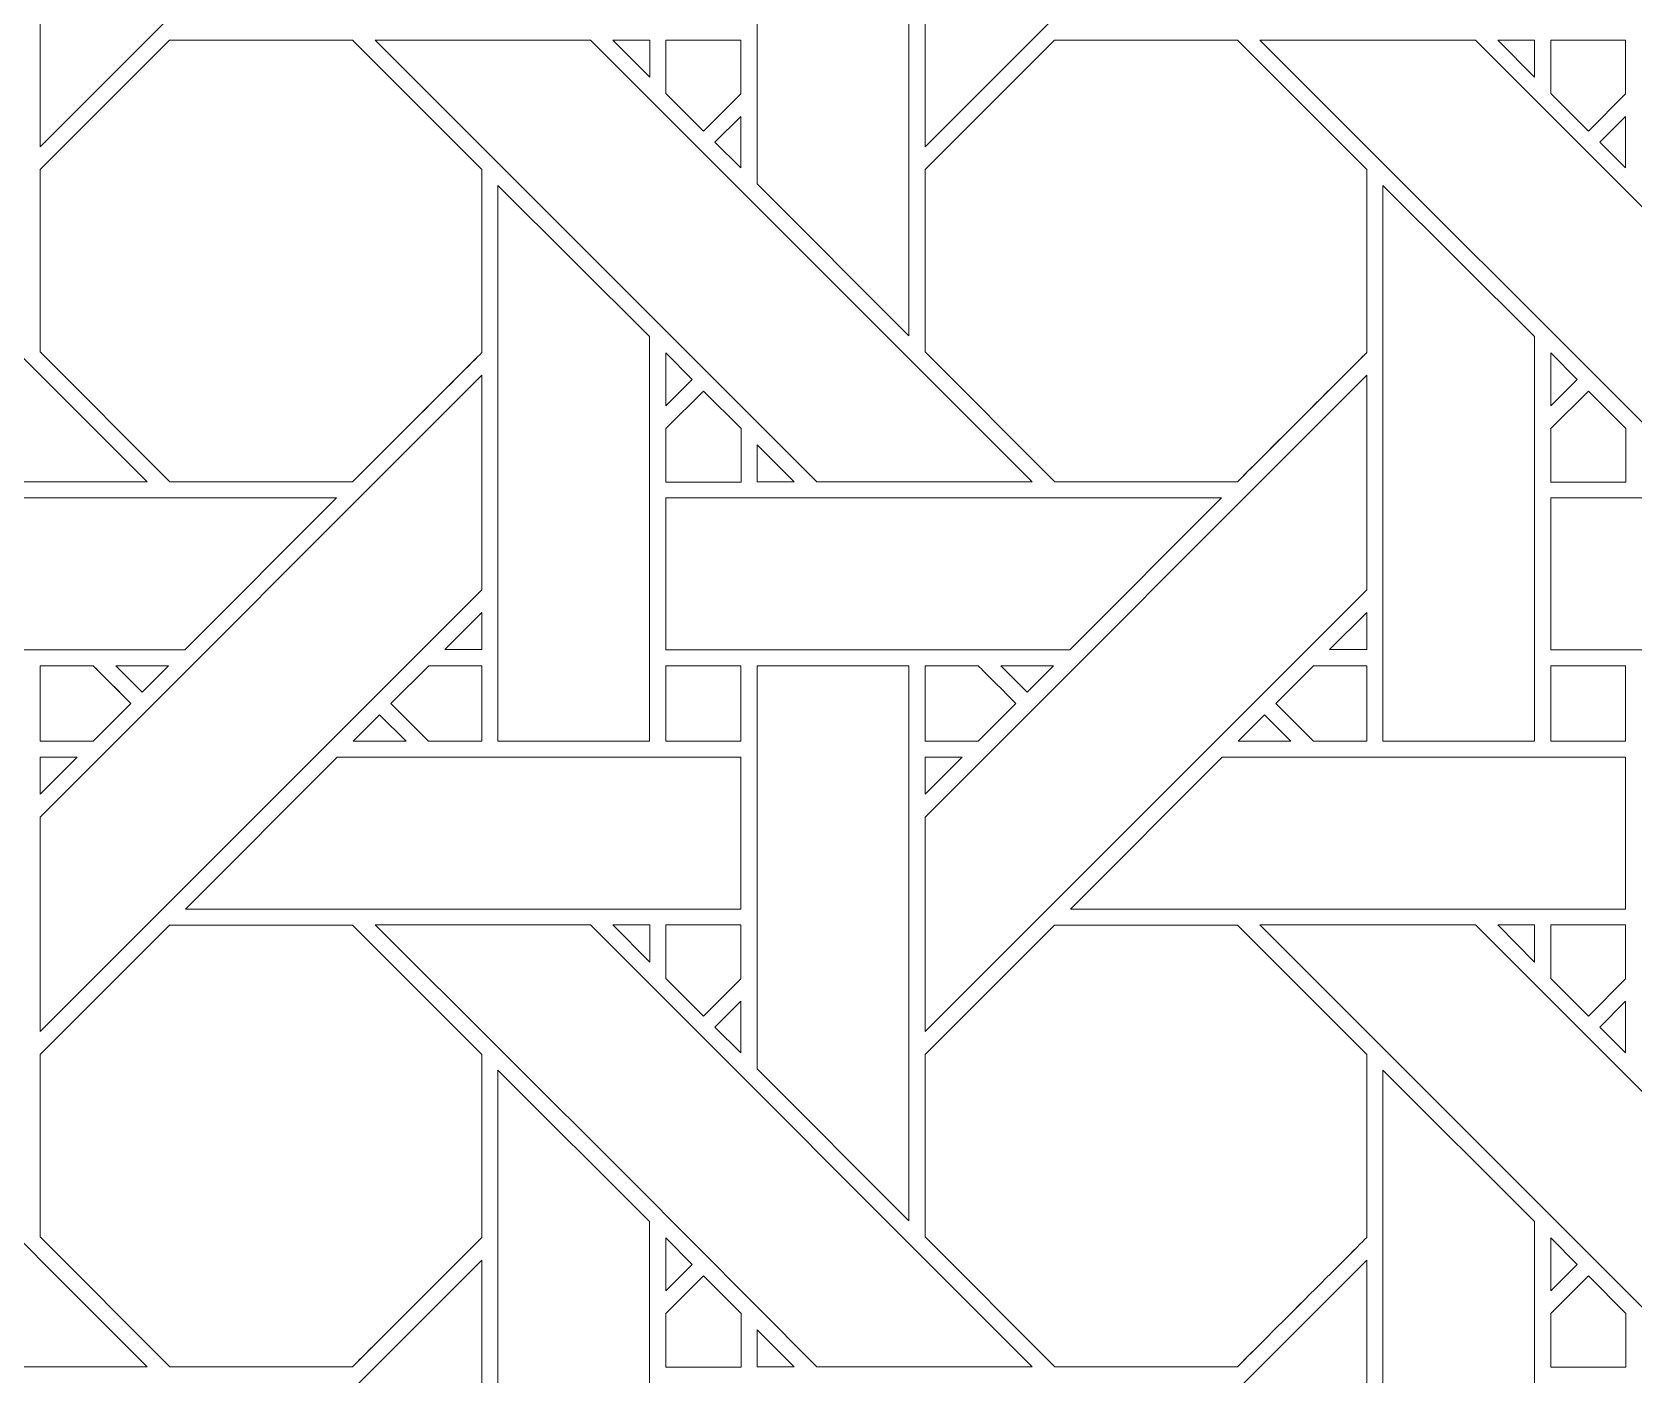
# Model space of a CAD drawing. Header units: inches. Extents: x 2.4 to 22.4, y -0.9 to 19.1.
# Drawn here: x 13.561 to 15.278, y 3.631 to 5.071 of the extents above; entities that cross this region are included whole.
import ezdxf

# ---------------------------------------------------------------- set-up
doc = ezdxf.new("R2010")
doc.units = ezdxf.units.IN
doc.header["$MEASUREMENT"] = 0
doc.layers.add('Design', color=7, linetype='Continuous', lineweight=0)

msp = doc.modelspace()

# ---------------------------------------------------------------- linework, layer by layer
at = {"layer": 'Design'}
for points, knots in [([(2.3829, 19.0948), (2.3829, 19.0948), (2.3829, -0.9052), (2.3829, -0.9052), (2.3829, -0.9052), (22.3829, -0.9052), (22.3829, -0.9052), (22.3829, -0.9052), (22.3829, 19.0948), (22.3829, 19.0948), (22.3829, 19.0948), (2.3829, 19.0948), (2.3829, 19.0948)], [0, 0, 0, 0, 1, 1, 1, 2, 2, 2, 3, 3, 3, 4, 4, 4, 4]), ([(3.3653, 18.1123), (3.3653, 18.1123), (3.3653, 0.0772), (3.3653, 0.0772), (3.3653, 0.0772), (21.4004, 0.0772), (21.4004, 0.0772), (21.4004, 0.0772), (21.4004, 18.1123), (21.4004, 18.1123), (21.4004, 18.1123), (3.3653, 18.1123), (3.3653, 18.1123)], [0, 0, 0, 0, 1, 1, 1, 2, 2, 2, 3, 3, 3, 4, 4, 4, 4]), ([(13.5691, 5.1782), (13.5691, 5.1782), (14.0428, 5.6518), (14.0428, 5.6518), (14.0428, 5.6518), (14.0428, 5.4217), (14.0428, 5.4217), (14.0428, 5.4217), (13.5691, 4.9481), (13.5691, 4.9481), (13.5691, 4.9481), (13.5691, 5.1782), (13.5691, 5.1782)], [0, 0, 0, 0, 1, 1, 1, 2, 2, 2, 3, 3, 3, 4, 4, 4, 4]), ([(14.5179, 5.1782), (14.5179, 5.1782), (14.9915, 5.6518), (14.9915, 5.6518), (14.9915, 5.6518), (14.9915, 5.4217), (14.9915, 5.4217), (14.9915, 5.4217), (14.5179, 4.9481), (14.5179, 4.9481), (14.5179, 4.9481), (14.5179, 5.1782), (14.5179, 5.1782)], [0, 0, 0, 0, 1, 1, 1, 2, 2, 2, 3, 3, 3, 4, 4, 4, 4]), ([(14.5007, 5.3403), (14.5007, 5.3403), (14.5007, 4.7452), (14.5007, 4.7452), (14.5007, 4.7452), (14.3378, 4.9081), (14.3378, 4.9081), (14.3378, 4.9081), (14.3378, 5.3403), (14.3378, 5.3403), (14.3378, 5.3403), (14.5007, 5.3403), (14.5007, 5.3403)], [0, 0, 0, 0, 1, 1, 1, 2, 2, 2, 3, 3, 3, 4, 4, 4, 4]), ([(12.9795, 5.0624), (12.9795, 5.0624), (13.2105, 5.0624), (13.2105, 5.0624), (13.2105, 5.0624), (13.6841, 4.5888), (13.6841, 4.5888), (13.6841, 4.5888), (13.4531, 4.5888), (13.4531, 4.5888), (13.4531, 4.5888), (12.9795, 5.0624), (12.9795, 5.0624)], [0, 0, 0, 0, 1, 1, 1, 2, 2, 2, 3, 3, 3, 4, 4, 4, 4]), ([(13.7078, 5.0624), (13.7078, 5.0624), (13.904, 5.0624), (13.904, 5.0624), (13.904, 5.0624), (14.0428, 4.9237), (14.0428, 4.9237), (14.0428, 4.9237), (14.0428, 4.7274), (14.0428, 4.7274), (14.025, 4.7095), (13.9131, 4.5978), (13.9041, 4.5888), (13.9041, 4.5888), (13.7084, 4.5888), (13.7084, 4.5888), (13.7084, 4.5888), (13.5691, 4.728), (13.5691, 4.728), (13.5691, 4.728), (13.5691, 4.9237), (13.5691, 4.9237), (13.5691, 4.9237), (13.7078, 5.0624), (13.7078, 5.0624)], [0, 0, 0, 0, 1, 1, 1, 2, 2, 2, 3, 3, 3, 4, 4, 4, 5, 5, 5, 6, 6, 6, 7, 7, 7, 8, 8, 8, 8]), ([(13.5691, 4.728), (13.5691, 4.728), (13.5691, 4.9237), (13.5691, 4.9237), (13.5691, 4.9237), (13.7078, 5.0624), (13.7078, 5.0624), (13.7078, 5.0624), (13.904, 5.0624), (13.904, 5.0624), (13.904, 5.0624), (14.0428, 4.9237), (14.0428, 4.9237), (14.0428, 4.9237), (14.0428, 4.7274), (14.0428, 4.7274), (14.0248, 4.7094), (13.913, 4.5977), (13.9041, 4.5888), (13.9041, 4.5888), (13.7084, 4.5888), (13.7084, 4.5888), (13.7084, 4.5888), (13.5691, 4.728), (13.5691, 4.728)], [0, 0, 0, 0, 1, 1, 1, 2, 2, 2, 3, 3, 3, 4, 4, 4, 5, 5, 5, 6, 6, 6, 7, 7, 7, 8, 8, 8, 8]), ([(13.9283, 5.0624), (13.9283, 5.0624), (14.1592, 5.0624), (14.1592, 5.0624), (14.1592, 5.0624), (14.6329, 4.5888), (14.6329, 4.5888), (14.6329, 4.5888), (14.4018, 4.5888), (14.4018, 4.5888), (14.4018, 4.5888), (13.9283, 5.0624), (13.9283, 5.0624)], [0, 0, 0, 0, 1, 1, 1, 2, 2, 2, 3, 3, 3, 4, 4, 4, 4]), ([(14.2228, 5.0624), (14.2228, 5.0624), (14.2228, 5.0226), (14.2228, 5.0226), (14.2228, 5.0226), (14.1833, 5.0624), (14.1833, 5.0624), (14.1833, 5.0624), (14.2228, 5.0624), (14.2228, 5.0624)], [0, 0, 0, 0, 1, 1, 1, 2, 2, 2, 3, 3, 3, 3]), ([(14.3203, 5.0624), (14.3203, 5.0624), (14.3203, 5.0048), (14.3203, 5.0048), (14.3203, 5.0048), (14.2803, 4.9648), (14.2803, 4.9648), (14.2803, 4.9648), (14.24, 5.0052), (14.24, 5.0052), (14.24, 5.0052), (14.24, 5.0624), (14.24, 5.0624), (14.24, 5.0624), (14.3203, 5.0624), (14.3203, 5.0624)], [0, 0, 0, 0, 1, 1, 1, 2, 2, 2, 3, 3, 3, 4, 4, 4, 5, 5, 5, 5]), ([(14.2803, 4.9648), (14.2803, 4.9648), (14.24, 5.0052), (14.24, 5.0052), (14.24, 5.0052), (14.24, 5.0624), (14.24, 5.0624), (14.24, 5.0624), (14.3203, 5.0624), (14.3203, 5.0624), (14.3203, 5.0624), (14.3203, 5.0048), (14.3203, 5.0048), (14.3203, 5.0048), (14.2803, 4.9648), (14.2803, 4.9648)], [0, 0, 0, 0, 1, 1, 1, 2, 2, 2, 3, 3, 3, 4, 4, 4, 5, 5, 5, 5]), ([(14.6566, 5.0624), (14.6566, 5.0624), (14.8528, 5.0624), (14.8528, 5.0624), (14.8528, 5.0624), (14.9915, 4.9237), (14.9915, 4.9237), (14.9915, 4.9237), (14.9915, 4.7274), (14.9915, 4.7274), (14.9737, 4.7095), (14.8618, 4.5978), (14.8528, 4.5888), (14.8528, 4.5888), (14.6571, 4.5888), (14.6571, 4.5888), (14.6571, 4.5888), (14.5179, 4.728), (14.5179, 4.728), (14.5179, 4.728), (14.5179, 4.9237), (14.5179, 4.9237), (14.5179, 4.9237), (14.6566, 5.0624), (14.6566, 5.0624)], [0, 0, 0, 0, 1, 1, 1, 2, 2, 2, 3, 3, 3, 4, 4, 4, 5, 5, 5, 6, 6, 6, 7, 7, 7, 8, 8, 8, 8]), ([(14.5179, 4.728), (14.5179, 4.728), (14.5179, 4.9237), (14.5179, 4.9237), (14.5179, 4.9237), (14.6566, 5.0624), (14.6566, 5.0624), (14.6566, 5.0624), (14.8528, 5.0624), (14.8528, 5.0624), (14.8528, 5.0624), (14.9915, 4.9237), (14.9915, 4.9237), (14.9915, 4.9237), (14.9915, 4.7274), (14.9915, 4.7274), (14.9736, 4.7094), (14.8617, 4.5977), (14.8528, 4.5888), (14.8528, 4.5888), (14.6571, 4.5888), (14.6571, 4.5888), (14.6571, 4.5888), (14.5179, 4.728), (14.5179, 4.728)], [0, 0, 0, 0, 1, 1, 1, 2, 2, 2, 3, 3, 3, 4, 4, 4, 5, 5, 5, 6, 6, 6, 7, 7, 7, 8, 8, 8, 8]), ([(14.877, 5.0624), (14.877, 5.0624), (15.1079, 5.0624), (15.1079, 5.0624), (15.1079, 5.0624), (15.5816, 4.5888), (15.5816, 4.5888), (15.5816, 4.5888), (15.3506, 4.5888), (15.3506, 4.5888), (15.3506, 4.5888), (14.877, 5.0624), (14.877, 5.0624)], [0, 0, 0, 0, 1, 1, 1, 2, 2, 2, 3, 3, 3, 4, 4, 4, 4]), ([(15.1715, 5.0624), (15.1715, 5.0624), (15.1715, 5.0226), (15.1715, 5.0226), (15.1715, 5.0226), (15.1321, 5.0624), (15.1321, 5.0624), (15.1321, 5.0624), (15.1715, 5.0624), (15.1715, 5.0624)], [0, 0, 0, 0, 1, 1, 1, 2, 2, 2, 3, 3, 3, 3]), ([(15.269, 5.0624), (15.269, 5.0624), (15.269, 5.0048), (15.269, 5.0048), (15.269, 5.0048), (15.2291, 4.9648), (15.2291, 4.9648), (15.2291, 4.9648), (15.1887, 5.0052), (15.1887, 5.0052), (15.1887, 5.0052), (15.1887, 5.0624), (15.1887, 5.0624), (15.1887, 5.0624), (15.269, 5.0624), (15.269, 5.0624)], [0, 0, 0, 0, 1, 1, 1, 2, 2, 2, 3, 3, 3, 4, 4, 4, 5, 5, 5, 5]), ([(15.2291, 4.9648), (15.2291, 4.9648), (15.1887, 5.0052), (15.1887, 5.0052), (15.1887, 5.0052), (15.1887, 5.0624), (15.1887, 5.0624), (15.1887, 5.0624), (15.269, 5.0624), (15.269, 5.0624), (15.269, 5.0624), (15.269, 5.0048), (15.269, 5.0048), (15.269, 5.0048), (15.2291, 4.9648), (15.2291, 4.9648)], [0, 0, 0, 0, 1, 1, 1, 2, 2, 2, 3, 3, 3, 4, 4, 4, 5, 5, 5, 5]), ([(14.3203, 4.9806), (14.3203, 4.9806), (14.3203, 4.9254), (14.3203, 4.9254), (14.3203, 4.9254), (14.2925, 4.9528), (14.2925, 4.9528), (14.2925, 4.9528), (14.3203, 4.9806), (14.3203, 4.9806)], [0, 0, 0, 0, 1, 1, 1, 2, 2, 2, 3, 3, 3, 3]), ([(15.269, 4.9806), (15.269, 4.9806), (15.269, 4.9254), (15.269, 4.9254), (15.269, 4.9254), (15.2412, 4.9528), (15.2412, 4.9528), (15.2412, 4.9528), (15.269, 4.9806), (15.269, 4.9806)], [0, 0, 0, 0, 1, 1, 1, 2, 2, 2, 3, 3, 3, 3]), ([(14.2227, 4.3108), (14.2227, 4.3108), (14.0599, 4.3108), (14.0599, 4.3108), (14.0599, 4.3108), (14.0599, 4.9066), (14.0599, 4.9066), (14.0599, 4.9066), (14.2227, 4.7445), (14.2227, 4.7445), (14.2227, 4.7445), (14.2227, 4.3108), (14.2227, 4.3108)], [0, 0, 0, 0, 1, 1, 1, 2, 2, 2, 3, 3, 3, 4, 4, 4, 4]), ([(15.1714, 4.3108), (15.1714, 4.3108), (15.0087, 4.3108), (15.0087, 4.3108), (15.0087, 4.3108), (15.0087, 4.9066), (15.0087, 4.9066), (15.0087, 4.9066), (15.1714, 4.7445), (15.1714, 4.7445), (15.1714, 4.7445), (15.1714, 4.3108), (15.1714, 4.3108)], [0, 0, 0, 0, 1, 1, 1, 2, 2, 2, 3, 3, 3, 4, 4, 4, 4]), ([(14.24, 4.6702), (14.24, 4.6702), (14.24, 4.727), (14.24, 4.727), (14.24, 4.727), (14.2682, 4.6984), (14.2682, 4.6984), (14.2682, 4.6984), (14.24, 4.6702), (14.24, 4.6702)], [0, 0, 0, 0, 1, 1, 1, 2, 2, 2, 3, 3, 3, 3]), ([(15.1887, 4.6702), (15.1887, 4.6702), (15.1887, 4.727), (15.1887, 4.727), (15.1887, 4.727), (15.2169, 4.6984), (15.2169, 4.6984), (15.2169, 4.6984), (15.1887, 4.6702), (15.1887, 4.6702)], [0, 0, 0, 0, 1, 1, 1, 2, 2, 2, 3, 3, 3, 3]), ([(13.5691, 4.2294), (13.5691, 4.2294), (14.0428, 4.703), (14.0428, 4.703), (14.0428, 4.703), (14.0428, 4.473), (14.0428, 4.473), (14.0428, 4.473), (13.5691, 3.9994), (13.5691, 3.9994), (13.5691, 3.9994), (13.5691, 4.2294), (13.5691, 4.2294)], [0, 0, 0, 0, 1, 1, 1, 2, 2, 2, 3, 3, 3, 4, 4, 4, 4]), ([(14.5179, 4.2294), (14.5179, 4.2294), (14.9915, 4.703), (14.9915, 4.703), (14.9915, 4.703), (14.9915, 4.473), (14.9915, 4.473), (14.9915, 4.473), (14.5179, 3.9994), (14.5179, 3.9994), (14.5179, 3.9994), (14.5179, 4.2294), (14.5179, 4.2294)], [0, 0, 0, 0, 1, 1, 1, 2, 2, 2, 3, 3, 3, 4, 4, 4, 4]), ([(14.24, 4.5885), (14.24, 4.5885), (14.24, 4.6458), (14.24, 4.6458), (14.24, 4.6458), (14.2803, 4.6861), (14.2803, 4.6861), (14.2803, 4.6861), (14.3207, 4.6458), (14.3207, 4.6458), (14.3207, 4.6458), (14.3207, 4.5885), (14.3207, 4.5885), (14.3207, 4.5885), (14.24, 4.5885), (14.24, 4.5885)], [0, 0, 0, 0, 1, 1, 1, 2, 2, 2, 3, 3, 3, 4, 4, 4, 5, 5, 5, 5]), ([(14.2803, 4.6861), (14.2803, 4.6861), (14.3207, 4.6458), (14.3207, 4.6458), (14.3207, 4.6458), (14.3207, 4.5885), (14.3207, 4.5885), (14.3207, 4.5885), (14.24, 4.5885), (14.24, 4.5885), (14.24, 4.5885), (14.24, 4.6458), (14.24, 4.6458), (14.24, 4.6458), (14.2803, 4.6861), (14.2803, 4.6861)], [0, 0, 0, 0, 1, 1, 1, 2, 2, 2, 3, 3, 3, 4, 4, 4, 5, 5, 5, 5]), ([(15.1887, 4.5885), (15.1887, 4.5885), (15.1887, 4.6458), (15.1887, 4.6458), (15.1887, 4.6458), (15.2291, 4.6861), (15.2291, 4.6861), (15.2291, 4.6861), (15.2694, 4.6458), (15.2694, 4.6458), (15.2694, 4.6458), (15.2694, 4.5885), (15.2694, 4.5885), (15.2694, 4.5885), (15.1887, 4.5885), (15.1887, 4.5885)], [0, 0, 0, 0, 1, 1, 1, 2, 2, 2, 3, 3, 3, 4, 4, 4, 5, 5, 5, 5]), ([(15.2291, 4.6861), (15.2291, 4.6861), (15.2694, 4.6458), (15.2694, 4.6458), (15.2694, 4.6458), (15.2694, 4.5885), (15.2694, 4.5885), (15.2694, 4.5885), (15.1887, 4.5885), (15.1887, 4.5885), (15.1887, 4.5885), (15.1887, 4.6458), (15.1887, 4.6458), (15.1887, 4.6458), (15.2291, 4.6861), (15.2291, 4.6861)], [0, 0, 0, 0, 1, 1, 1, 2, 2, 2, 3, 3, 3, 4, 4, 4, 5, 5, 5, 5]), ([(14.3776, 4.5888), (14.3776, 4.5888), (14.3379, 4.5888), (14.3379, 4.5888), (14.3379, 4.5888), (14.3379, 4.6285), (14.3379, 4.6285), (14.3379, 4.6285), (14.3776, 4.5888), (14.3776, 4.5888)], [0, 0, 0, 0, 1, 1, 1, 2, 2, 2, 3, 3, 3, 3]), ([(13.2913, 4.4088), (13.2913, 4.4088), (13.2913, 4.5715), (13.2913, 4.5715), (13.2913, 4.5715), (13.887, 4.5715), (13.887, 4.5715), (13.887, 4.5715), (13.7242, 4.4088), (13.7242, 4.4088), (13.7242, 4.4088), (13.2913, 4.4088), (13.2913, 4.4088)], [0, 0, 0, 0, 1, 1, 1, 2, 2, 2, 3, 3, 3, 4, 4, 4, 4]), ([(14.24, 4.4088), (14.24, 4.4088), (14.24, 4.5715), (14.24, 4.5715), (14.24, 4.5715), (14.8357, 4.5715), (14.8357, 4.5715), (14.8357, 4.5715), (14.673, 4.4088), (14.673, 4.4088), (14.673, 4.4088), (14.24, 4.4088), (14.24, 4.4088)], [0, 0, 0, 0, 1, 1, 1, 2, 2, 2, 3, 3, 3, 4, 4, 4, 4]), ([(15.1887, 4.4088), (15.1887, 4.4088), (15.1887, 4.5715), (15.1887, 4.5715), (15.1887, 4.5715), (15.7844, 4.5715), (15.7844, 4.5715), (15.7844, 4.5715), (15.6217, 4.4088), (15.6217, 4.4088), (15.6217, 4.4088), (15.1887, 4.4088), (15.1887, 4.4088)], [0, 0, 0, 0, 1, 1, 1, 2, 2, 2, 3, 3, 3, 4, 4, 4, 4]), ([(14.003, 4.4089), (14.003, 4.4089), (14.0428, 4.4486), (14.0428, 4.4486), (14.0428, 4.4486), (14.0428, 4.4089), (14.0428, 4.4089), (14.0428, 4.4089), (14.003, 4.4089), (14.003, 4.4089)], [0, 0, 0, 0, 1, 1, 1, 2, 2, 2, 3, 3, 3, 3]), ([(14.9517, 4.4089), (14.9517, 4.4089), (14.9915, 4.4486), (14.9915, 4.4486), (14.9915, 4.4486), (14.9915, 4.4089), (14.9915, 4.4089), (14.9915, 4.4089), (14.9517, 4.4089), (14.9517, 4.4089)], [0, 0, 0, 0, 1, 1, 1, 2, 2, 2, 3, 3, 3, 3]), ([(13.6262, 4.3915), (13.6313, 4.3864), (13.6621, 4.3556), (13.6665, 4.3512), (13.6665, 4.3512), (13.6261, 4.3107), (13.6261, 4.3107), (13.6261, 4.3107), (13.5691, 4.3107), (13.5691, 4.3107), (13.5691, 4.3107), (13.5691, 4.3915), (13.5691, 4.3915), (13.5691, 4.3915), (13.6262, 4.3915), (13.6262, 4.3915)], [0, 0, 0, 0, 1, 1, 1, 2, 2, 2, 3, 3, 3, 4, 4, 4, 5, 5, 5, 5]), ([(13.5691, 4.3107), (13.5691, 4.3107), (13.5691, 4.3915), (13.5691, 4.3915), (13.5691, 4.3915), (13.6262, 4.3915), (13.6262, 4.3915), (13.6262, 4.3915), (13.6665, 4.3512), (13.6665, 4.3512), (13.6665, 4.3512), (13.6261, 4.3107), (13.6261, 4.3107), (13.6261, 4.3107), (13.5691, 4.3107), (13.5691, 4.3107)], [0, 0, 0, 0, 1, 1, 1, 2, 2, 2, 3, 3, 3, 4, 4, 4, 5, 5, 5, 5]), ([(13.6505, 4.3916), (13.6505, 4.3916), (13.707, 4.3916), (13.707, 4.3916), (13.707, 4.3916), (13.6787, 4.3634), (13.6787, 4.3634), (13.6787, 4.3634), (13.6505, 4.3916), (13.6505, 4.3916)], [0, 0, 0, 0, 1, 1, 1, 2, 2, 2, 3, 3, 3, 3]), ([(13.9857, 4.3107), (13.9857, 4.3107), (13.9453, 4.3511), (13.9453, 4.3511), (13.9453, 4.3511), (13.9858, 4.3915), (13.9858, 4.3915), (13.9858, 4.3915), (14.0428, 4.3915), (14.0428, 4.3915), (14.0428, 4.3915), (14.0428, 4.3107), (14.0428, 4.3107), (14.0428, 4.3107), (13.9857, 4.3107), (13.9857, 4.3107)], [0, 0, 0, 0, 1, 1, 1, 2, 2, 2, 3, 3, 3, 4, 4, 4, 5, 5, 5, 5]), ([(13.9453, 4.3511), (13.9453, 4.3511), (13.9858, 4.3915), (13.9858, 4.3915), (13.9858, 4.3915), (14.0428, 4.3915), (14.0428, 4.3915), (14.0428, 4.3915), (14.0428, 4.3107), (14.0428, 4.3107), (14.0428, 4.3107), (13.9857, 4.3107), (13.9857, 4.3107), (13.9857, 4.3107), (13.9453, 4.3511), (13.9453, 4.3511)], [0, 0, 0, 0, 1, 1, 1, 2, 2, 2, 3, 3, 3, 4, 4, 4, 5, 5, 5, 5]), ([(14.24, 4.3915), (14.24, 4.3915), (14.3203, 4.3915), (14.3203, 4.3915), (14.3203, 4.3915), (14.3203, 4.3107), (14.3203, 4.3107), (14.3203, 4.3107), (14.24, 4.3107), (14.24, 4.3107), (14.24, 4.3107), (14.24, 4.3915), (14.24, 4.3915)], [0, 0, 0, 0, 1, 1, 1, 2, 2, 2, 3, 3, 3, 4, 4, 4, 4]), ([(14.24, 4.3107), (14.24, 4.3107), (14.24, 4.3915), (14.24, 4.3915), (14.24, 4.3915), (14.3203, 4.3915), (14.3203, 4.3915), (14.3203, 4.3915), (14.3203, 4.3107), (14.3203, 4.3107), (14.3203, 4.3107), (14.24, 4.3107), (14.24, 4.3107)], [0, 0, 0, 0, 1, 1, 1, 2, 2, 2, 3, 3, 3, 4, 4, 4, 4]), ([(14.5007, 4.3916), (14.5007, 4.3916), (14.5007, 3.7964), (14.5007, 3.7964), (14.5007, 3.7964), (14.3378, 3.9594), (14.3378, 3.9594), (14.3378, 3.9594), (14.3378, 4.3916), (14.3378, 4.3916), (14.3378, 4.3916), (14.5007, 4.3916), (14.5007, 4.3916)], [0, 0, 0, 0, 1, 1, 1, 2, 2, 2, 3, 3, 3, 4, 4, 4, 4]), ([(14.5749, 4.3915), (14.5801, 4.3864), (14.6108, 4.3556), (14.6153, 4.3512), (14.6153, 4.3512), (14.5748, 4.3107), (14.5748, 4.3107), (14.5748, 4.3107), (14.5179, 4.3107), (14.5179, 4.3107), (14.5179, 4.3107), (14.5179, 4.3915), (14.5179, 4.3915), (14.5179, 4.3915), (14.5749, 4.3915), (14.5749, 4.3915)], [0, 0, 0, 0, 1, 1, 1, 2, 2, 2, 3, 3, 3, 4, 4, 4, 5, 5, 5, 5]), ([(14.5179, 4.3107), (14.5179, 4.3107), (14.5179, 4.3915), (14.5179, 4.3915), (14.5179, 4.3915), (14.5749, 4.3915), (14.5749, 4.3915), (14.5801, 4.3864), (14.6108, 4.3556), (14.6153, 4.3512), (14.6153, 4.3512), (14.5748, 4.3107), (14.5748, 4.3107), (14.5748, 4.3107), (14.5179, 4.3107), (14.5179, 4.3107)], [0, 0, 0, 0, 1, 1, 1, 2, 2, 2, 3, 3, 3, 4, 4, 4, 5, 5, 5, 5]), ([(14.5993, 4.3916), (14.5993, 4.3916), (14.6557, 4.3916), (14.6557, 4.3916), (14.6557, 4.3916), (14.6275, 4.3634), (14.6275, 4.3634), (14.6275, 4.3634), (14.5993, 4.3916), (14.5993, 4.3916)], [0, 0, 0, 0, 1, 1, 1, 2, 2, 2, 3, 3, 3, 3]), ([(14.9344, 4.3107), (14.9344, 4.3107), (14.8941, 4.3511), (14.8941, 4.3511), (14.8941, 4.3511), (14.9345, 4.3915), (14.9345, 4.3915), (14.9345, 4.3915), (14.9915, 4.3915), (14.9915, 4.3915), (14.9915, 4.3915), (14.9915, 4.3107), (14.9915, 4.3107), (14.9915, 4.3107), (14.9344, 4.3107), (14.9344, 4.3107)], [0, 0, 0, 0, 1, 1, 1, 2, 2, 2, 3, 3, 3, 4, 4, 4, 5, 5, 5, 5]), ([(14.8941, 4.3511), (14.8941, 4.3511), (14.9345, 4.3915), (14.9345, 4.3915), (14.9345, 4.3915), (14.9915, 4.3915), (14.9915, 4.3915), (14.9915, 4.3915), (14.9915, 4.3107), (14.9915, 4.3107), (14.9915, 4.3107), (14.9344, 4.3107), (14.9344, 4.3107), (14.9344, 4.3107), (14.8941, 4.3511), (14.8941, 4.3511)], [0, 0, 0, 0, 1, 1, 1, 2, 2, 2, 3, 3, 3, 4, 4, 4, 5, 5, 5, 5]), ([(15.1887, 4.3915), (15.1887, 4.3915), (15.269, 4.3915), (15.269, 4.3915), (15.269, 4.3915), (15.269, 4.3107), (15.269, 4.3107), (15.269, 4.3107), (15.1887, 4.3107), (15.1887, 4.3107), (15.1887, 4.3107), (15.1887, 4.3915), (15.1887, 4.3915)], [0, 0, 0, 0, 1, 1, 1, 2, 2, 2, 3, 3, 3, 4, 4, 4, 4]), ([(15.1887, 4.3107), (15.1887, 4.3107), (15.1887, 4.3915), (15.1887, 4.3915), (15.1887, 4.3915), (15.269, 4.3915), (15.269, 4.3915), (15.269, 4.3915), (15.269, 4.3107), (15.269, 4.3107), (15.269, 4.3107), (15.1887, 4.3107), (15.1887, 4.3107)], [0, 0, 0, 0, 1, 1, 1, 2, 2, 2, 3, 3, 3, 4, 4, 4, 4]), ([(13.9615, 4.3108), (13.9615, 4.3108), (13.905, 4.3108), (13.905, 4.3108), (13.905, 4.3108), (13.9332, 4.339), (13.9332, 4.339), (13.9332, 4.339), (13.9615, 4.3108), (13.9615, 4.3108)], [0, 0, 0, 0, 1, 1, 1, 2, 2, 2, 3, 3, 3, 3]), ([(14.9102, 4.3108), (14.9102, 4.3108), (14.8537, 4.3108), (14.8537, 4.3108), (14.8537, 4.3108), (14.8819, 4.339), (14.8819, 4.339), (14.8819, 4.339), (14.9102, 4.3108), (14.9102, 4.3108)], [0, 0, 0, 0, 1, 1, 1, 2, 2, 2, 3, 3, 3, 3]), ([(13.609, 4.2936), (13.609, 4.2936), (13.5691, 4.2538), (13.5691, 4.2538), (13.5691, 4.2538), (13.5691, 4.2936), (13.5691, 4.2936), (13.5691, 4.2936), (13.609, 4.2936), (13.609, 4.2936)], [0, 0, 0, 0, 1, 1, 1, 2, 2, 2, 3, 3, 3, 3]), ([(13.725, 4.1308), (13.725, 4.1308), (13.8878, 4.2936), (13.8878, 4.2936), (13.8878, 4.2936), (14.3203, 4.2936), (14.3203, 4.2936), (14.3203, 4.2936), (14.3203, 4.1308), (14.3203, 4.1308), (14.3203, 4.1308), (13.725, 4.1308), (13.725, 4.1308)], [0, 0, 0, 0, 1, 1, 1, 2, 2, 2, 3, 3, 3, 4, 4, 4, 4]), ([(14.5577, 4.2936), (14.5577, 4.2936), (14.5179, 4.2538), (14.5179, 4.2538), (14.5179, 4.2538), (14.5179, 4.2936), (14.5179, 4.2936), (14.5179, 4.2936), (14.5577, 4.2936), (14.5577, 4.2936)], [0, 0, 0, 0, 1, 1, 1, 2, 2, 2, 3, 3, 3, 3]), ([(14.6737, 4.1308), (14.6737, 4.1308), (14.8365, 4.2936), (14.8365, 4.2936), (14.8365, 4.2936), (15.269, 4.2936), (15.269, 4.2936), (15.269, 4.2936), (15.269, 4.1308), (15.269, 4.1308), (15.269, 4.1308), (14.6737, 4.1308), (14.6737, 4.1308)], [0, 0, 0, 0, 1, 1, 1, 2, 2, 2, 3, 3, 3, 4, 4, 4, 4]), ([(13.2539, 3.84), (13.2539, 3.84), (12.9796, 4.1137), (12.9796, 4.1137), (12.9796, 4.1137), (13.2105, 4.1137), (13.2105, 4.1137), (13.2105, 4.1137), (13.6841, 3.64), (13.6841, 3.64), (13.6841, 3.64), (13.4531, 3.64), (13.4531, 3.64), (13.4531, 3.64), (13.2539, 3.84), (13.2539, 3.84)], [0, 0, 0, 0, 1, 1, 1, 2, 2, 2, 3, 3, 3, 4, 4, 4, 5, 5, 5, 5]), ([(13.7078, 4.1136), (13.7078, 4.1136), (13.904, 4.1136), (13.904, 4.1136), (13.904, 4.1136), (14.0428, 3.9749), (14.0428, 3.9749), (14.0428, 3.9749), (14.0428, 3.7787), (14.0428, 3.7787), (14.025, 3.7608), (13.9131, 3.649), (13.9041, 3.64), (13.9041, 3.64), (13.7084, 3.64), (13.7084, 3.64), (13.7084, 3.64), (13.5691, 3.7793), (13.5691, 3.7793), (13.5691, 3.7793), (13.5691, 3.9749), (13.5691, 3.9749), (13.5691, 3.9749), (13.7078, 4.1136), (13.7078, 4.1136)], [0, 0, 0, 0, 1, 1, 1, 2, 2, 2, 3, 3, 3, 4, 4, 4, 5, 5, 5, 6, 6, 6, 7, 7, 7, 8, 8, 8, 8]), ([(13.5691, 3.7793), (13.5691, 3.7793), (13.5691, 3.9749), (13.5691, 3.9749), (13.5691, 3.9749), (13.7078, 4.1136), (13.7078, 4.1136), (13.7078, 4.1136), (13.904, 4.1136), (13.904, 4.1136), (13.904, 4.1136), (14.0428, 3.9749), (14.0428, 3.9749), (14.0428, 3.9749), (14.0428, 3.7787), (14.0428, 3.7787), (14.0245, 3.7603), (13.9127, 3.6486), (13.9041, 3.64), (13.9041, 3.64), (13.7084, 3.64), (13.7084, 3.64), (13.7084, 3.64), (13.5691, 3.7793), (13.5691, 3.7793)], [0, 0, 0, 0, 1, 1, 1, 2, 2, 2, 3, 3, 3, 4, 4, 4, 5, 5, 5, 6, 6, 6, 7, 7, 7, 8, 8, 8, 8]), ([(14.2027, 3.84), (14.2027, 3.84), (13.9283, 4.1137), (13.9283, 4.1137), (13.9283, 4.1137), (14.1592, 4.1137), (14.1592, 4.1137), (14.1592, 4.1137), (14.6329, 3.64), (14.6329, 3.64), (14.6329, 3.64), (14.4018, 3.64), (14.4018, 3.64), (14.4018, 3.64), (14.2027, 3.84), (14.2027, 3.84)], [0, 0, 0, 0, 1, 1, 1, 2, 2, 2, 3, 3, 3, 4, 4, 4, 5, 5, 5, 5]), ([(14.2228, 4.1137), (14.2228, 4.1137), (14.2228, 4.0739), (14.2228, 4.0739), (14.2228, 4.0739), (14.1833, 4.1137), (14.1833, 4.1137), (14.1833, 4.1137), (14.2228, 4.1137), (14.2228, 4.1137)], [0, 0, 0, 0, 1, 1, 1, 2, 2, 2, 3, 3, 3, 3]), ([(14.3203, 4.1137), (14.3203, 4.1137), (14.3203, 4.0561), (14.3203, 4.0561), (14.3203, 4.0561), (14.2803, 4.0161), (14.2803, 4.0161), (14.2803, 4.0161), (14.24, 4.0564), (14.24, 4.0564), (14.24, 4.0564), (14.24, 4.1137), (14.24, 4.1137), (14.24, 4.1137), (14.3203, 4.1137), (14.3203, 4.1137)], [0, 0, 0, 0, 1, 1, 1, 2, 2, 2, 3, 3, 3, 4, 4, 4, 5, 5, 5, 5]), ([(14.2803, 4.0161), (14.2803, 4.0161), (14.24, 4.0564), (14.24, 4.0564), (14.24, 4.0564), (14.24, 4.1137), (14.24, 4.1137), (14.24, 4.1137), (14.3203, 4.1137), (14.3203, 4.1137), (14.3203, 4.1137), (14.3203, 4.0561), (14.3203, 4.0561), (14.3203, 4.0561), (14.2803, 4.0161), (14.2803, 4.0161)], [0, 0, 0, 0, 1, 1, 1, 2, 2, 2, 3, 3, 3, 4, 4, 4, 5, 5, 5, 5]), ([(14.6566, 4.1136), (14.6566, 4.1136), (14.8528, 4.1136), (14.8528, 4.1136), (14.8528, 4.1136), (14.9915, 3.9749), (14.9915, 3.9749), (14.9915, 3.9749), (14.9915, 3.7787), (14.9915, 3.7787), (14.9737, 3.7608), (14.8618, 3.649), (14.8528, 3.64), (14.8528, 3.64), (14.6571, 3.64), (14.6571, 3.64), (14.6571, 3.64), (14.5179, 3.7793), (14.5179, 3.7793), (14.5179, 3.7793), (14.5179, 3.9749), (14.5179, 3.9749), (14.5179, 3.9749), (14.6566, 4.1136), (14.6566, 4.1136)], [0, 0, 0, 0, 1, 1, 1, 2, 2, 2, 3, 3, 3, 4, 4, 4, 5, 5, 5, 6, 6, 6, 7, 7, 7, 8, 8, 8, 8]), ([(14.5179, 3.7793), (14.5179, 3.7793), (14.5179, 3.9749), (14.5179, 3.9749), (14.5179, 3.9749), (14.6566, 4.1136), (14.6566, 4.1136), (14.6566, 4.1136), (14.8528, 4.1136), (14.8528, 4.1136), (14.8528, 4.1136), (14.9915, 3.9749), (14.9915, 3.9749), (14.9915, 3.9749), (14.9915, 3.7787), (14.9915, 3.7787), (14.9737, 3.7607), (14.8617, 3.649), (14.8528, 3.64), (14.8528, 3.64), (14.6571, 3.64), (14.6571, 3.64), (14.6571, 3.64), (14.5179, 3.7793), (14.5179, 3.7793)], [0, 0, 0, 0, 1, 1, 1, 2, 2, 2, 3, 3, 3, 4, 4, 4, 5, 5, 5, 6, 6, 6, 7, 7, 7, 8, 8, 8, 8]), ([(14.877, 4.1137), (14.877, 4.1137), (15.1079, 4.1137), (15.1079, 4.1137), (15.1079, 4.1137), (15.5816, 3.64), (15.5816, 3.64), (15.5816, 3.64), (15.3506, 3.64), (15.3506, 3.64), (15.3506, 3.64), (14.877, 4.1137), (14.877, 4.1137)], [0, 0, 0, 0, 1, 1, 1, 2, 2, 2, 3, 3, 3, 4, 4, 4, 4]), ([(15.1715, 4.1137), (15.1715, 4.1137), (15.1715, 4.0739), (15.1715, 4.0739), (15.1715, 4.0739), (15.1321, 4.1137), (15.1321, 4.1137), (15.1321, 4.1137), (15.1715, 4.1137), (15.1715, 4.1137)], [0, 0, 0, 0, 1, 1, 1, 2, 2, 2, 3, 3, 3, 3]), ([(15.269, 4.1137), (15.269, 4.1137), (15.269, 4.0561), (15.269, 4.0561), (15.269, 4.0561), (15.2291, 4.0161), (15.2291, 4.0161), (15.2291, 4.0161), (15.1887, 4.0564), (15.1887, 4.0564), (15.1887, 4.0564), (15.1887, 4.1137), (15.1887, 4.1137), (15.1887, 4.1137), (15.269, 4.1137), (15.269, 4.1137)], [0, 0, 0, 0, 1, 1, 1, 2, 2, 2, 3, 3, 3, 4, 4, 4, 5, 5, 5, 5]), ([(15.2291, 4.0161), (15.2291, 4.0161), (15.1887, 4.0564), (15.1887, 4.0564), (15.1887, 4.0564), (15.1887, 4.1137), (15.1887, 4.1137), (15.1887, 4.1137), (15.269, 4.1137), (15.269, 4.1137), (15.269, 4.1137), (15.269, 4.0561), (15.269, 4.0561), (15.269, 4.0561), (15.2291, 4.0161), (15.2291, 4.0161)], [0, 0, 0, 0, 1, 1, 1, 2, 2, 2, 3, 3, 3, 4, 4, 4, 5, 5, 5, 5]), ([(14.3203, 4.0319), (14.3203, 4.0319), (14.3203, 3.9767), (14.3203, 3.9767), (14.3203, 3.9767), (14.2925, 4.0041), (14.2925, 4.0041), (14.2925, 4.0041), (14.3203, 4.0319), (14.3203, 4.0319)], [0, 0, 0, 0, 1, 1, 1, 2, 2, 2, 3, 3, 3, 3]), ([(15.269, 4.0319), (15.269, 4.0319), (15.269, 3.9767), (15.269, 3.9767), (15.269, 3.9767), (15.2412, 4.0041), (15.2412, 4.0041), (15.2412, 4.0041), (15.269, 4.0319), (15.269, 4.0319)], [0, 0, 0, 0, 1, 1, 1, 2, 2, 2, 3, 3, 3, 3]), ([(14.2227, 3.362), (14.2227, 3.362), (14.0599, 3.362), (14.0599, 3.362), (14.0599, 3.362), (14.0599, 3.9579), (14.0599, 3.9579), (14.0599, 3.9579), (14.2227, 3.7957), (14.2227, 3.7957), (14.2227, 3.7957), (14.2227, 3.362), (14.2227, 3.362)], [0, 0, 0, 0, 1, 1, 1, 2, 2, 2, 3, 3, 3, 4, 4, 4, 4]), ([(15.1714, 3.362), (15.1714, 3.362), (15.0087, 3.362), (15.0087, 3.362), (15.0087, 3.362), (15.0087, 3.9579), (15.0087, 3.9579), (15.0087, 3.9579), (15.1714, 3.7957), (15.1714, 3.7957), (15.1714, 3.7957), (15.1714, 3.362), (15.1714, 3.362)], [0, 0, 0, 0, 1, 1, 1, 2, 2, 2, 3, 3, 3, 4, 4, 4, 4]), ([(14.24, 3.7215), (14.24, 3.7215), (14.24, 3.7782), (14.24, 3.7782), (14.24, 3.7782), (14.2682, 3.7497), (14.2682, 3.7497), (14.2682, 3.7497), (14.24, 3.7215), (14.24, 3.7215)], [0, 0, 0, 0, 1, 1, 1, 2, 2, 2, 3, 3, 3, 3]), ([(15.1887, 3.7215), (15.1887, 3.7215), (15.1887, 3.7782), (15.1887, 3.7782), (15.1887, 3.7782), (15.2169, 3.7497), (15.2169, 3.7497), (15.2169, 3.7497), (15.1887, 3.7215), (15.1887, 3.7215)], [0, 0, 0, 0, 1, 1, 1, 2, 2, 2, 3, 3, 3, 3]), ([(13.5691, 3.2807), (13.5691, 3.2807), (14.0428, 3.7543), (14.0428, 3.7543), (14.0428, 3.7543), (14.0428, 3.5243), (14.0428, 3.5243), (14.0428, 3.5243), (13.5691, 3.0506), (13.5691, 3.0506), (13.5691, 3.0506), (13.5691, 3.2807), (13.5691, 3.2807)], [0, 0, 0, 0, 1, 1, 1, 2, 2, 2, 3, 3, 3, 4, 4, 4, 4]), ([(14.5179, 3.2807), (14.5179, 3.2807), (14.9915, 3.7543), (14.9915, 3.7543), (14.9915, 3.7543), (14.9915, 3.5243), (14.9915, 3.5243), (14.9915, 3.5243), (14.5179, 3.0506), (14.5179, 3.0506), (14.5179, 3.0506), (14.5179, 3.2807), (14.5179, 3.2807)], [0, 0, 0, 0, 1, 1, 1, 2, 2, 2, 3, 3, 3, 4, 4, 4, 4]), ([(14.24, 3.6398), (14.24, 3.6398), (14.24, 3.6971), (14.24, 3.6971), (14.24, 3.6971), (14.2803, 3.7374), (14.2803, 3.7374), (14.2803, 3.7374), (14.3207, 3.6971), (14.3207, 3.6971), (14.3207, 3.6971), (14.3207, 3.6398), (14.3207, 3.6398), (14.3207, 3.6398), (14.24, 3.6398), (14.24, 3.6398)], [0, 0, 0, 0, 1, 1, 1, 2, 2, 2, 3, 3, 3, 4, 4, 4, 5, 5, 5, 5]), ([(14.2803, 3.7374), (14.2803, 3.7374), (14.3207, 3.6971), (14.3207, 3.6971), (14.3207, 3.6971), (14.3207, 3.6398), (14.3207, 3.6398), (14.3207, 3.6398), (14.24, 3.6398), (14.24, 3.6398), (14.24, 3.6398), (14.24, 3.6971), (14.24, 3.6971), (14.24, 3.6971), (14.2803, 3.7374), (14.2803, 3.7374)], [0, 0, 0, 0, 1, 1, 1, 2, 2, 2, 3, 3, 3, 4, 4, 4, 5, 5, 5, 5]), ([(15.1887, 3.6398), (15.1887, 3.6398), (15.1887, 3.6971), (15.1887, 3.6971), (15.1887, 3.6971), (15.2291, 3.7374), (15.2291, 3.7374), (15.2291, 3.7374), (15.2694, 3.6971), (15.2694, 3.6971), (15.2694, 3.6971), (15.2694, 3.6398), (15.2694, 3.6398), (15.2694, 3.6398), (15.1887, 3.6398), (15.1887, 3.6398)], [0, 0, 0, 0, 1, 1, 1, 2, 2, 2, 3, 3, 3, 4, 4, 4, 5, 5, 5, 5]), ([(15.2291, 3.7374), (15.2291, 3.7374), (15.2694, 3.6971), (15.2694, 3.6971), (15.2694, 3.6971), (15.2694, 3.6398), (15.2694, 3.6398), (15.2694, 3.6398), (15.1887, 3.6398), (15.1887, 3.6398), (15.1887, 3.6398), (15.1887, 3.6971), (15.1887, 3.6971), (15.1887, 3.6971), (15.2291, 3.7374), (15.2291, 3.7374)], [0, 0, 0, 0, 1, 1, 1, 2, 2, 2, 3, 3, 3, 4, 4, 4, 5, 5, 5, 5]), ([(14.3776, 3.64), (14.3776, 3.64), (14.3379, 3.64), (14.3379, 3.64), (14.3379, 3.64), (14.3379, 3.6798), (14.3379, 3.6798), (14.3379, 3.6798), (14.3776, 3.64), (14.3776, 3.64)], [0, 0, 0, 0, 1, 1, 1, 2, 2, 2, 3, 3, 3, 3])]:
    msp.add_open_spline(points, degree=3, knots=knots, dxfattribs=at)

doc.saveas('drawing.dxf')
